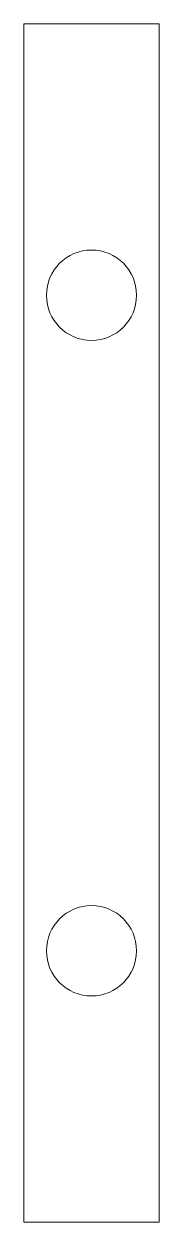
# Model space of a CAD drawing. Header units: millimetres. Extents: x 0 to 0.4, y 0 to 3.53.
import ezdxf

# ---------------------------------------------------------------- set-up
doc = ezdxf.new("R2010")
doc.units = ezdxf.units.MM
doc.header["$LTSCALE"] = 10

msp = doc.modelspace()

# ---------------------------------------------------------------- linework, layer by layer
at = {"color": 1, "linetype": 'Continuous', "lineweight": 20, "flags": 128}
msp.add_lwpolyline([(0, 0), (0.4, 0), (0.4, 3.5333), (0, 3.5333)], close=True, dxfattribs=at)
at = {"color": 1, "linetype": 'Continuous', "lineweight": 0}
for centre in [(0.2, 2.7333), (0.2, 0.8)]:
    msp.add_circle(centre, 0.1333, dxfattribs=at)

doc.saveas('drawing.dxf')
